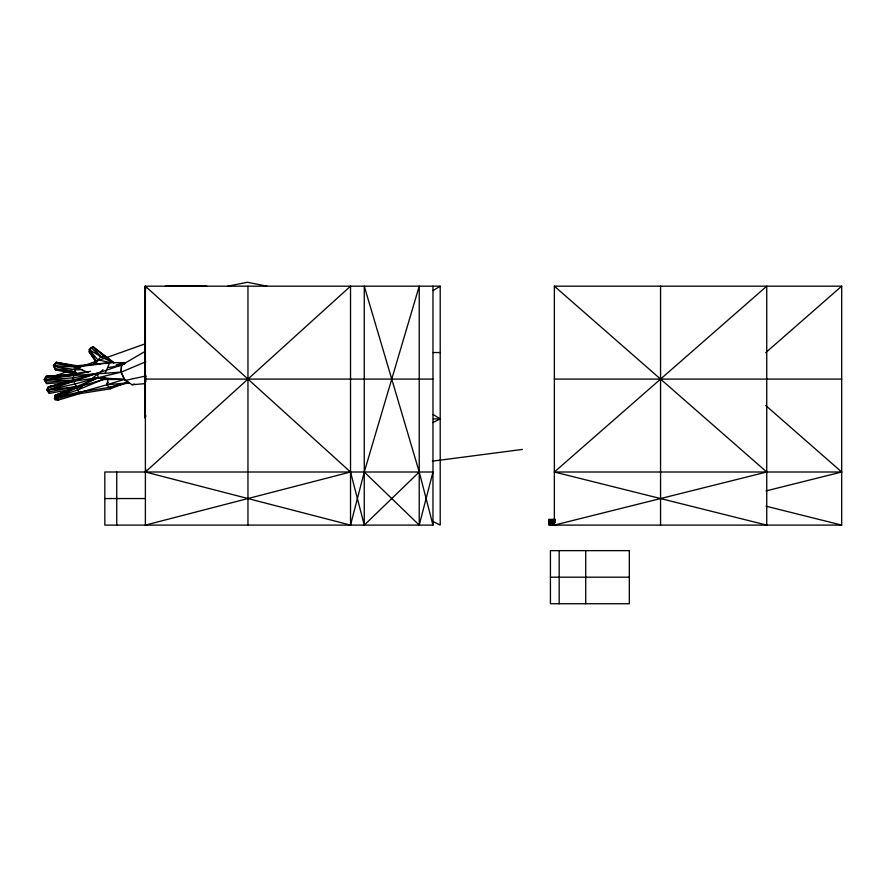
<?xml version="1.0" encoding="UTF-8"?>
<svg xmlns="http://www.w3.org/2000/svg" width="886" height="886" viewBox="0 0 886 886"><rect width="100%" height="100%" fill="white"/><g stroke="black" fill="none" stroke-linecap="round" stroke-linejoin="round"><path stroke-width="1.33" d="M75.476 373.748L55.563 369.971L53.459 365.608L56.117 362.341L77.027 365.73L109.687 362.739L125.015 362.595L121.548 365.143L121.249 372.109L124.306 379.407L128.924 382.763L109.764 387.348L78.821 392.276L56.56 397.26L54.511 398.412L55.087 399.874L57.856 400.206L79.397 393.738L110.34 388.81L127.484 382.121M96.496 362.706L89.165 351.82L89.331 349.649L91.003 347.622L93.185 346.913L94.614 347.954M145.249 383.605L132.092 384.768L125.269 380.404L120.906 372.286L121.548 365.143L144.174 351.941M79.397 393.738L73.173 380.094L73.726 375.077L76.107 367.048L77.027 365.73L79.618 365.907M145.791 381.822L145.791 376.351M364.268 472.005L419.233 525.099L419.233 286.178L364.268 472.005L350.524 525.099L145.382 472.005L145.791 469.27M110.34 388.81L106.896 384.768L108.247 378.366M419.233 525.099L432.977 472.005L104.825 472.005L104.825 525.099L432.977 525.099L432.977 286.178M128.924 382.763L106.896 384.768L107.837 382.265L106.896 384.768L57.291 398.744L54.511 398.412L55.098 395.377L98.224 377.68L121.249 372.109L45.551 377.536L44.3 379.729L46.637 383.627L65.154 382.453M100.173 378.2L102.577 379.319L103.596 376.949M105.113 373.394L109.687 362.739L76.107 367.048L53.459 365.608L56.117 362.341L71.556 365.409M145.902 415.888L144.872 417.982L144.872 286.178L440.209 286.178L440.209 525.099L432.811 521.389M106.685 378.455L76.761 387.536L55.098 395.377L56.56 397.26L77.824 389.884L103.086 379.507L104.293 377.148M71.556 389.231L49.406 393.406L46.825 389.84L48.376 386.883L73.771 381.201L98.224 377.68L103.086 379.507L104.769 377.37M550.428 525.099L550.439 523.438L552.897 522.574M48.232 388.367L46.825 389.84L49.406 393.406M93.152 364.733L100.96 356.792L104.947 355.962L113.873 362.717L104.947 355.962M552.986 520.569L553.85 520.569L553.85 519.628L552.986 519.628L552.986 520.569L553.562 520.004M364.268 525.099L419.233 472.005L364.268 286.178L364.268 525.099L350.524 472.005L145.382 286.178L145.382 525.099L350.524 472.005M145.382 472.005L350.524 286.178L350.524 525.099M554.37 472.005L766.744 286.178L766.744 525.099L554.37 472.005L841.7 472.005L765.703 405.5M765.703 352.672L841.7 286.178L841.7 525.099L548.888 525.099M77.824 389.884L82.033 386.529M86.241 383.173L103.064 369.728M102.577 379.319L104.714 377.724M552.487 523.194L549.818 523.427L549.276 521.61L552.343 520.636L552.897 522.696L555.157 522.496M549.276 521.367L549.818 523.183L552.897 522.696L552.343 520.89L549.276 521.367L549.818 523.427L552.388 522.818L552.343 520.636M433.21 290.553L440.209 286.178M91.269 348.519L89.331 349.649L96.751 362.197M432.811 422.611L440.209 418.912L433.21 414.537M106.896 384.768L124.306 379.407L98.224 377.68L56.56 397.26L57.856 400.206M120.906 372.286L145.791 361.754M555.356 520.569L554.758 522.696M550.439 523.56L552.487 523.072L549.818 523.305M76.761 387.536L55.652 395.876L54.511 398.412L55.098 395.377L67.746 390.815M76.595 387.614L76.251 386.595L48.83 391.955L48.309 389.94L75.022 383.97L98.224 377.68L97.305 373.316L48.376 386.883L46.825 389.84L48.309 389.94L124.716 363.969M132.092 384.768L134.207 383.981M52.075 376.96L145.404 343.768M109.764 387.348L119.82 384.181M116.11 364.943L125.015 362.595L121.238 362.95M73.771 381.201L48.121 387.846L48.309 389.94L76.196 386.783L75.022 383.97M766.036 490.922L841.7 472.005M549.276 521.61L552.343 520.89M86.429 371.633L74.623 373.803L46.05 376.439L44.3 379.729L73.726 375.077L90.527 371.289M55.01 385.41L48.376 386.883L48.929 387.625M105.744 363.592L109.687 362.739M125.269 380.404L146.046 375.985M227.835 286.178L247.404 282.269L267.051 286.178M59.462 375.664L46.05 376.439L45.563 379.906L73.405 377.813L97.305 373.316M108.613 367.535L121.548 365.143M432.379 461.163L522.352 449.435M67.513 375.199L70.193 375.044M73.726 375.077L46.05 376.439L46.748 377.259L44.3 379.729L46.637 383.627M82.376 369.628L75.775 369.861L54.644 366.084L55.109 363.526L80.227 367.369M165.305 286.178L182.926 286.134M170.976 286.134L190.335 286.156M178.562 286.112L193.646 286.112M103.086 379.507L124.306 379.407M186.104 286.156L206.892 286.178M189.283 286.112L201.222 286.134M554.37 286.178L766.744 472.005L554.37 525.099L554.37 286.178L841.7 286.178M433.32 352.539L440.209 352.539M145.382 379.086L432.977 379.086M554.37 379.086L841.7 379.086M433.343 418.912L440.209 418.912M104.825 498.552L145.382 498.552M555.367 519.362L548.733 519.362L548.733 524.534L555.367 524.534M553.85 520.281L553.274 519.661M550.428 577.185L629.326 577.185M552.986 519.628L553.562 519.694M110.994 362.673L97.848 359.838L89.331 349.649L100.96 356.792L113.773 362.961M766.036 506.183L841.7 525.099M73.173 380.094L73.848 380.404L73.405 377.813M88.135 372.618L76.107 367.048L56.117 362.341L57.069 363.216M107.483 357.855L93.185 346.913L92.233 347.954L91.003 347.622L100.96 356.792L93.185 346.913L107.483 357.855L108.048 359.317M100.55 353.536L105.91 357.667M77.027 365.73L77.99 366.693M89.165 351.82L96.674 362.285M53.459 365.608L55.563 369.971M551.834 521.012L552.388 522.818M549.785 521.489L550.339 523.305M419.233 472.005L432.977 525.099M145.382 286.178L145.791 288.902M660.557 286.178L660.557 525.099M585.724 550.638L585.724 603.731M559.177 550.638L559.177 603.731M552.188 523.77L552.188 525.099M550.859 523.77L550.859 525.099M247.958 286.178L247.958 525.099M116.742 472.005L116.742 525.099M552.044 523.294L551.014 523.792L552.044 523.294M552.044 523.427L551.014 523.67L552.044 523.427M73.848 380.404L46.061 382.165L45.563 379.906L73.848 380.404M629.326 550.638L550.428 550.638L550.428 603.731L629.326 603.731L629.326 550.638M76.229 372.53L54.987 368.51L54.644 366.084L76.229 372.53"/></g></svg>
